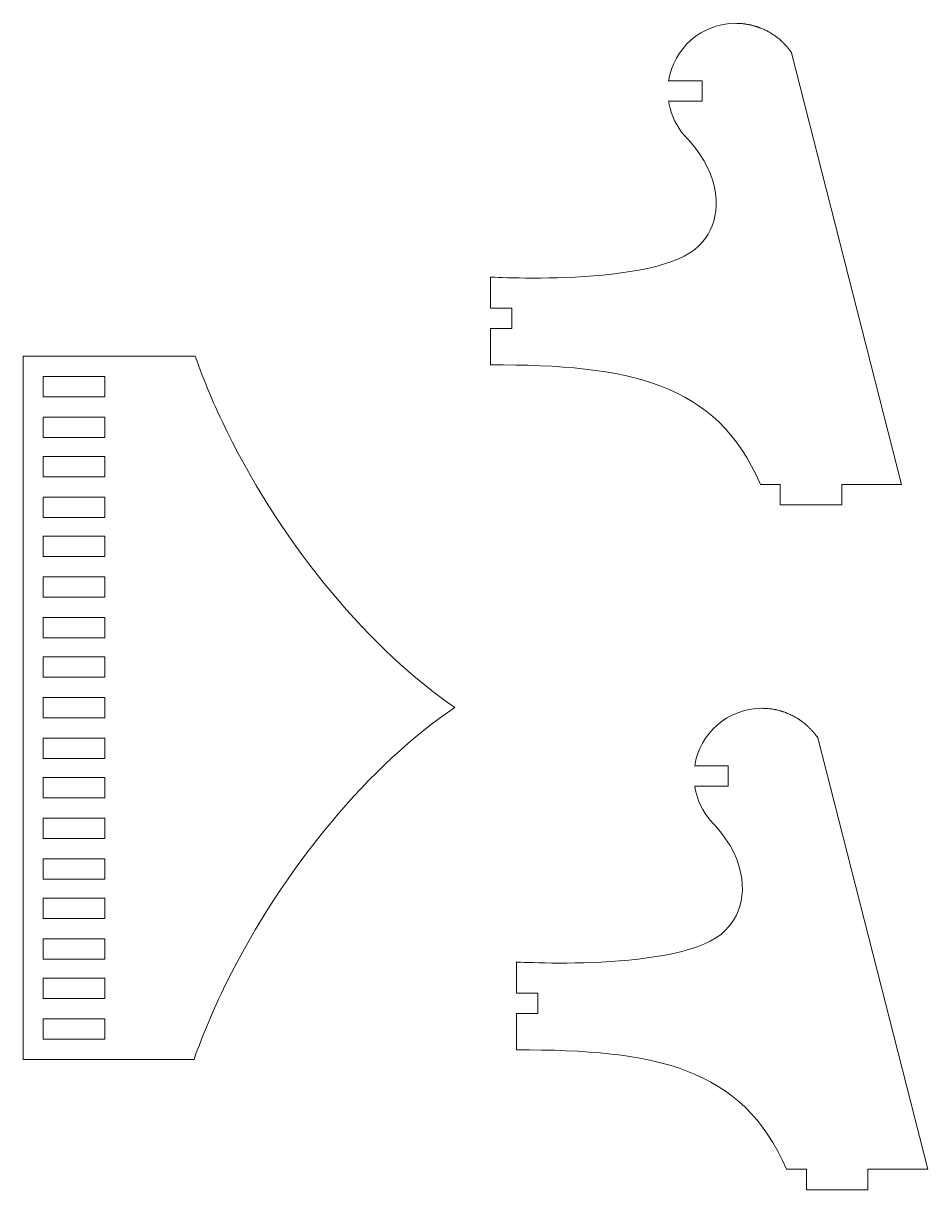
# Model space of a CAD drawing. Header units: centimetres. Extents: x -181 to 252, y -90 to 73.
# Drawn here: x 171.49 to 184.83, y -49.47 to -32.27 of the extents above; entities that cross this region are included whole.
import ezdxf

# ---------------------------------------------------------------- set-up
doc = ezdxf.new("R2010")
doc.units = ezdxf.units.CM
doc.header["$MEASUREMENT"] = 0
doc.layers.add('layer 1', color=7, linetype='Continuous')

msp = doc.modelspace()

# ---------------------------------------------------------------- linework, layer by layer
at = {"layer": 'layer 1', "color": 252, "lineweight": 9}
for points, knots in [([(183.56903, -39.06584), (183.56903, -39.06584), (183.56903, -39.36584), (183.56903, -39.36584), (183.56903, -39.36584), (183.56903, -39.36584), (182.65994, -39.36584), (182.65994, -39.36584), (182.65994, -39.36584), (182.65994, -39.36584), (182.65994, -39.06584), (182.65994, -39.06584), (182.65994, -39.06584), (182.65994, -39.06584), (182.36823, -39.06584), (182.36823, -39.06584), (182.36823, -39.06584), (181.71263, -37.55045), (180.43421, -37.30322), (178.38546, -37.30322), (178.38546, -37.30322), (178.38546, -37.30322), (178.38546, -36.76584), (178.38546, -36.76584), (178.38546, -36.76584), (178.38546, -36.76584), (178.70132, -36.76584), (178.70132, -36.76584), (178.70132, -36.76584), (178.70132, -36.76584), (178.70132, -36.46584), (178.70132, -36.46584), (178.70132, -36.46584), (178.70132, -36.46584), (178.38546, -36.46584), (178.38546, -36.46584), (178.38546, -36.46584), (178.38546, -36.46584), (178.38546, -36.00842), (178.38546, -36.00842), (178.38546, -36.00842), (178.38546, -36.00842), (181.03255, -36.16416), (181.51595, -35.48394), (181.51595, -35.48394), (181.5447, -35.45369), (181.57174, -35.41807), (181.59613, -35.37784), (181.59613, -35.37784), (181.77538, -35.08218), (181.81005, -34.53421), (181.30439, -33.98429), (181.30439, -33.98429), (181.30439, -33.98429), (181.29144, -33.9702), (181.29144, -33.9702), (181.29144, -33.9702), (181.16881, -33.84599), (181.07839, -33.6899), (181.03386, -33.51546), (181.03386, -33.51546), (181.03386, -33.51546), (181.03089, -33.50354), (181.03089, -33.50354), (181.03089, -33.50354), (181.03089, -33.50354), (181.02807, -33.49156), (181.02807, -33.49156), (181.02807, -33.49156), (181.02807, -33.49156), (181.02539, -33.47953), (181.02539, -33.47953), (181.02539, -33.47953), (181.02539, -33.47953), (181.02286, -33.46744), (181.02286, -33.46744), (181.02286, -33.46744), (181.02286, -33.46744), (181.02047, -33.4553), (181.02047, -33.4553), (181.02047, -33.4553), (181.02047, -33.4553), (181.01823, -33.44311), (181.01823, -33.44311), (181.01823, -33.44311), (181.01823, -33.44311), (181.01614, -33.43086), (181.01614, -33.43086), (181.01614, -33.43086), (181.01614, -33.43086), (181.0142, -33.41857), (181.0142, -33.41857), (181.0142, -33.41857), (181.0142, -33.41857), (181.01403, -33.4175), (181.01403, -33.4175), (181.01403, -33.4175), (181.01403, -33.4175), (181.50845, -33.4175), (181.50845, -33.4175), (181.50845, -33.4175), (181.50845, -33.4175), (181.50845, -33.1175), (181.50845, -33.1175), (181.50845, -33.1175), (181.50845, -33.1175), (181.01403, -33.1175), (181.01403, -33.1175), (181.01403, -33.1175), (181.08642, -32.63644), (181.50164, -32.2675), (182.00285, -32.2675), (182.00285, -32.2675), (182.00285, -32.2675), (182.01889, -32.26763), (182.01889, -32.26763), (182.01889, -32.26763), (182.01889, -32.26763), (182.03486, -32.268), (182.03486, -32.268), (182.03486, -32.268), (182.03486, -32.268), (182.03506, -32.26801), (182.03506, -32.26801), (182.03506, -32.26801), (182.03506, -32.26801), (182.05078, -32.26863), (182.05078, -32.26863), (182.05078, -32.26863), (182.05078, -32.26863), (182.05107, -32.26864), (182.05107, -32.26864), (182.05107, -32.26864), (182.05107, -32.26864), (182.06663, -32.2695), (182.06663, -32.2695), (182.06663, -32.2695), (182.06663, -32.2695), (182.06701, -32.26953), (182.06701, -32.26953), (182.06701, -32.26953), (182.06701, -32.26953), (182.08241, -32.27062), (182.08241, -32.27062), (182.08241, -32.27062), (182.08241, -32.27062), (182.08289, -32.27066), (182.08289, -32.27066), (182.08289, -32.27066), (182.08289, -32.27066), (182.08473, -32.27082), (182.08473, -32.27082), (182.08473, -32.27082), (182.08473, -32.27082), (182.09869, -32.27204), (182.09869, -32.27204), (182.09869, -32.27204), (182.09869, -32.27204), (182.11377, -32.27359), (182.11377, -32.27359), (182.11377, -32.27359), (182.11377, -32.27359), (182.11443, -32.27366), (182.11443, -32.27366), (182.11443, -32.27366), (182.11443, -32.27366), (182.12934, -32.27543), (182.12934, -32.27543), (182.12934, -32.27543), (182.12934, -32.27543), (182.13935, -32.27677), (182.13935, -32.27677), (182.13935, -32.27677), (182.13935, -32.27677), (182.14484, -32.27751), (182.14484, -32.27751), (182.14484, -32.27751), (182.14484, -32.27751), (182.14568, -32.27763), (182.14568, -32.27763), (182.14568, -32.27763), (182.14568, -32.27763), (182.16026, -32.27982), (182.16026, -32.27982), (182.16026, -32.27982), (182.16026, -32.27982), (182.16119, -32.27997), (182.16119, -32.27997), (182.16119, -32.27997), (182.16119, -32.27997), (182.17561, -32.28237), (182.17561, -32.28237), (182.17561, -32.28237), (182.17561, -32.28237), (182.17663, -32.28255), (182.17663, -32.28255), (182.17663, -32.28255), (182.17663, -32.28255), (182.19087, -32.28516), (182.19087, -32.28516), (182.19087, -32.28516), (182.19087, -32.28516), (182.19198, -32.28537), (182.19198, -32.28537), (182.19198, -32.28537), (182.19198, -32.28537), (182.19827, -32.28663), (182.19827, -32.28663), (182.19827, -32.28663), (182.19827, -32.28663), (182.20689, -32.28835), (182.20689, -32.28835), (182.20689, -32.28835), (182.20689, -32.28835), (182.2108, -32.28919), (182.2108, -32.28919), (182.2108, -32.28919), (182.2108, -32.28919), (182.22219, -32.29165), (182.22219, -32.29165), (182.22219, -32.29165), (182.22219, -32.29165), (182.22526, -32.29236), (182.22526, -32.29236), (182.22526, -32.29236), (182.22526, -32.29236), (182.23711, -32.29511), (182.23711, -32.29511), (182.23711, -32.29511), (182.23711, -32.29511), (182.24208, -32.29634), (182.24208, -32.29634), (182.24208, -32.29634), (182.24208, -32.29634), (182.25191, -32.29878), (182.25191, -32.29878), (182.25191, -32.29878), (182.25191, -32.29878), (182.25739, -32.30023), (182.25739, -32.30023), (182.25739, -32.30023), (182.25739, -32.30023), (182.26703, -32.30278), (182.26703, -32.30278), (182.26703, -32.30278), (182.26703, -32.30278), (182.27103, -32.30391), (182.27103, -32.30391), (182.27103, -32.30391), (182.27103, -32.30391), (182.28195, -32.307), (182.28195, -32.307), (182.28195, -32.307), (182.28195, -32.307), (182.28469, -32.30781), (182.28469, -32.30781), (182.28469, -32.30781), (182.28469, -32.30781), (182.29668, -32.31139), (182.29668, -32.31139), (182.29668, -32.31139), (182.29668, -32.31139), (182.30015, -32.31248), (182.30015, -32.31248), (182.30015, -32.31248), (182.30015, -32.31248), (182.31107, -32.31593), (182.31107, -32.31593), (182.31107, -32.31593), (182.31107, -32.31593), (182.31534, -32.31734), (182.31534, -32.31734), (182.31534, -32.31734), (182.31534, -32.31734), (182.32575, -32.32081), (182.32575, -32.32081), (182.32575, -32.32081), (182.32575, -32.32081), (182.32893, -32.32192), (182.32893, -32.32192), (182.32893, -32.32192), (182.32893, -32.32192), (182.34036, -32.32592), (182.34036, -32.32592), (182.34036, -32.32592), (182.34036, -32.32592), (182.34259, -32.32674), (182.34259, -32.32674), (182.34259, -32.32674), (182.34259, -32.32674), (182.35449, -32.33111), (182.35449, -32.33111), (182.35449, -32.33111), (182.35449, -32.33111), (182.3578, -32.33238), (182.3578, -32.33238), (182.3578, -32.33238), (182.3578, -32.33238), (182.36876, -32.3366), (182.36876, -32.3366), (182.36876, -32.3366), (182.36876, -32.3366), (182.37152, -32.3377), (182.37152, -32.3377), (182.37152, -32.3377), (182.37152, -32.3377), (182.38312, -32.34238), (182.38312, -32.34238), (182.38312, -32.34238), (182.38312, -32.34238), (182.38486, -32.34311), (182.38486, -32.34311), (182.38486, -32.34311), (182.38486, -32.34311), (182.39673, -32.34811), (182.39673, -32.34811), (182.39673, -32.34811), (182.39673, -32.34811), (182.39993, -32.3495), (182.39993, -32.3495), (182.39993, -32.3495), (182.39993, -32.3495), (182.41111, -32.35441), (182.41111, -32.35441), (182.41111, -32.35441), (182.41111, -32.35441), (182.41221, -32.35491), (182.41221, -32.35491), (182.41221, -32.35491), (182.41221, -32.35491), (182.42468, -32.3606), (182.42468, -32.3606), (182.42468, -32.3606), (182.42468, -32.3606), (182.4269, -32.36166), (182.4269, -32.36166), (182.4269, -32.36166), (182.4269, -32.36166), (182.43845, -32.36715), (182.43845, -32.36715), (182.43845, -32.36715), (182.43845, -32.36715), (182.4402, -32.36801), (182.4402, -32.36801), (182.4402, -32.36801), (182.4402, -32.36801), (182.45194, -32.37382), (182.45194, -32.37382), (182.45194, -32.37382), (182.45194, -32.37382), (182.45454, -32.37515), (182.45454, -32.37515), (182.45454, -32.37515), (182.45454, -32.37515), (182.46493, -32.38049), (182.46493, -32.38049), (182.46493, -32.38049), (182.46493, -32.38049), (182.4695, -32.38291), (182.4695, -32.38291), (182.4695, -32.38291), (182.4695, -32.38291), (182.4782, -32.38755), (182.4782, -32.38755), (182.4782, -32.38755), (182.4782, -32.38755), (182.48277, -32.39005), (182.48277, -32.39005), (182.48277, -32.39005), (182.48277, -32.39005), (182.4915, -32.39488), (182.4915, -32.39488), (182.4915, -32.39488), (182.4915, -32.39488), (182.49542, -32.3971), (182.49542, -32.3971), (182.49542, -32.3971), (182.49542, -32.3971), (182.50477, -32.40245), (182.50477, -32.40245), (182.50477, -32.40245), (182.50477, -32.40245), (182.50787, -32.40428), (182.50787, -32.40428), (182.50787, -32.40428), (182.50787, -32.40428), (182.51776, -32.41014), (182.51776, -32.41014), (182.51776, -32.41014), (182.51776, -32.41014), (182.52068, -32.41192), (182.52068, -32.41192), (182.52068, -32.41192), (182.52068, -32.41192), (182.53076, -32.41811), (182.53076, -32.41811), (182.53076, -32.41811), (182.53076, -32.41811), (182.53308, -32.41956), (182.53308, -32.41956), (182.53308, -32.41956), (182.53308, -32.41956), (182.54308, -32.4259), (182.54308, -32.4259), (182.54308, -32.4259), (182.54308, -32.4259), (182.54691, -32.4284), (182.54691, -32.4284), (182.54691, -32.4284), (182.54691, -32.4284), (182.55573, -32.43418), (182.55573, -32.43418), (182.55573, -32.43418), (182.55573, -32.43418), (182.55954, -32.43674), (182.55954, -32.43674), (182.55954, -32.43674), (182.55954, -32.43674), (182.56785, -32.44237), (182.56785, -32.44237), (182.56785, -32.44237), (182.56785, -32.44237), (182.57237, -32.4455), (182.57237, -32.4455), (182.57237, -32.4455), (182.57237, -32.4455), (182.58042, -32.45113), (182.58042, -32.45113), (182.58042, -32.45113), (182.58042, -32.45113), (182.58347, -32.45332), (182.58347, -32.45332), (182.58347, -32.45332), (182.58347, -32.45332), (182.59332, -32.46043), (182.59332, -32.46043), (182.59332, -32.46043), (182.59332, -32.46043), (182.594, -32.46094), (182.594, -32.46094), (182.594, -32.46094), (182.594, -32.46094), (182.60497, -32.4691), (182.60497, -32.4691), (182.60497, -32.4691), (182.60497, -32.4691), (182.60733, -32.4709), (182.60733, -32.4709), (182.60733, -32.4709), (182.60733, -32.4709), (182.61661, -32.47803), (182.61661, -32.47803), (182.61661, -32.47803), (182.61661, -32.47803), (182.61962, -32.4804), (182.61962, -32.4804), (182.61962, -32.4804), (182.61962, -32.4804), (182.62844, -32.48739), (182.62844, -32.48739), (182.62844, -32.48739), (182.62844, -32.48739), (182.6313, -32.4897), (182.6313, -32.4897), (182.6313, -32.4897), (182.6313, -32.4897), (182.64016, -32.49695), (182.64016, -32.49695), (182.64016, -32.49695), (182.64016, -32.49695), (182.6421, -32.49857), (182.6421, -32.49857), (182.6421, -32.49857), (182.6421, -32.49857), (182.65217, -32.50704), (182.65217, -32.50704), (182.65217, -32.50704), (182.65217, -32.50704), (182.65257, -32.50739), (182.65257, -32.50739), (182.65257, -32.50739), (182.65257, -32.50739), (182.66304, -32.51648), (182.66304, -32.51648), (182.66304, -32.51648), (182.66304, -32.51648), (182.66504, -32.51824), (182.66504, -32.51824), (182.66504, -32.51824), (182.66504, -32.51824), (182.67405, -32.52631), (182.67405, -32.52631), (182.67405, -32.52631), (182.67405, -32.52631), (182.67658, -32.52862), (182.67658, -32.52862), (182.67658, -32.52862), (182.67658, -32.52862), (182.68472, -32.53611), (182.68472, -32.53611), (182.68472, -32.53611), (182.68472, -32.53611), (182.68844, -32.53962), (182.68844, -32.53962), (182.68844, -32.53962), (182.68844, -32.53962), (182.69572, -32.54653), (182.69572, -32.54653), (182.69572, -32.54653), (182.69572, -32.54653), (182.69827, -32.54901), (182.69827, -32.54901), (182.69827, -32.54901), (182.69827, -32.54901), (182.70702, -32.55757), (182.70702, -32.55757), (182.70702, -32.55757), (182.70702, -32.55757), (182.70817, -32.55872), (182.70817, -32.55872), (182.70817, -32.55872), (182.70817, -32.55872), (182.71723, -32.56784), (182.71723, -32.56784), (182.71723, -32.56784), (182.71723, -32.56784), (182.71946, -32.57014), (182.71946, -32.57014), (182.71946, -32.57014), (182.71946, -32.57014), (182.72767, -32.57866), (182.72767, -32.57866), (182.72767, -32.57866), (182.72767, -32.57866), (182.72952, -32.58063), (182.72952, -32.58063), (182.72952, -32.58063), (182.72952, -32.58063), (182.73802, -32.58971), (182.73802, -32.58971), (182.73802, -32.58971), (182.73802, -32.58971), (182.73964, -32.59148), (182.73964, -32.59148), (182.73964, -32.59148), (182.73964, -32.59148), (182.74798, -32.60068), (182.74798, -32.60068), (182.74798, -32.60068), (182.74798, -32.60068), (182.75008, -32.60304), (182.75008, -32.60304), (182.75008, -32.60304), (182.75008, -32.60304), (182.75744, -32.61139), (182.75744, -32.61139), (182.75744, -32.61139), (182.75744, -32.61139), (182.76055, -32.615), (182.76055, -32.615), (182.76055, -32.615), (182.76055, -32.615), (182.76732, -32.62292), (182.76732, -32.62292), (182.76732, -32.62292), (182.76732, -32.62292), (182.77001, -32.62613), (182.77001, -32.62613), (182.77001, -32.62613), (182.77001, -32.62613), (182.77691, -32.63445), (182.77691, -32.63445), (182.77691, -32.63445), (182.77691, -32.63445), (182.77941, -32.63752), (182.77941, -32.63752), (182.77941, -32.63752), (182.77941, -32.63752), (182.78647, -32.6463), (182.78647, -32.6463), (182.78647, -32.6463), (182.78647, -32.6463), (182.78849, -32.64887), (182.78849, -32.64887), (182.78849, -32.64887), (182.78849, -32.64887), (182.7962, -32.65876), (182.7962, -32.65876), (182.7962, -32.65876), (182.7962, -32.65876), (182.79693, -32.65972), (182.79693, -32.65972), (182.79693, -32.65972), (182.79693, -32.65972), (182.80477, -32.67007), (182.80477, -32.67007), (182.80477, -32.67007), (182.80477, -32.67007), (182.80677, -32.67278), (182.80677, -32.67278), (182.80677, -32.67278), (182.80677, -32.67278), (182.81374, -32.68229), (182.81374, -32.68229), (182.81374, -32.68229), (182.81374, -32.68229), (182.81555, -32.68482), (182.81555, -32.68482), (182.81555, -32.68482), (182.81555, -32.68482), (182.8222, -32.69418), (182.8222, -32.69418), (182.8222, -32.69418), (182.8222, -32.69418), (182.8244, -32.69734), (182.8244, -32.69734), (182.8244, -32.69734), (182.8244, -32.69734), (182.82836, -32.70302), (182.82836, -32.70302), (182.82836, -32.70302), (182.82836, -32.70302), (184.44976, -39.06584), (184.44976, -39.06584), (184.44976, -39.06584), (184.44976, -39.06584), (183.56903, -39.06584), (183.56903, -39.06584)], [0, 0, 0, 0, 0.00632911, 0.00632911, 0.00632911, 0.00632911, 0.01265823, 0.01265823, 0.01265823, 0.01265823, 0.01898734, 0.01898734, 0.01898734, 0.01898734, 0.02531646, 0.02531646, 0.02531646, 0.02531646, 0.03164557, 0.03164557, 0.03164557, 0.03164557, 0.03797468, 0.03797468, 0.03797468, 0.03797468, 0.0443038, 0.0443038, 0.0443038, 0.0443038, 0.05063291, 0.05063291, 0.05063291, 0.05063291, 0.05696203, 0.05696203, 0.05696203, 0.05696203, 0.06329114, 0.06329114, 0.06329114, 0.06329114, 0.06962025, 0.06962025, 0.06962025, 0.06962025, 0.07594937, 0.07594937, 0.07594937, 0.07594937, 0.08227848, 0.08227848, 0.08227848, 0.08227848, 0.08860759, 0.08860759, 0.08860759, 0.08860759, 0.09493671, 0.09493671, 0.09493671, 0.09493671, 0.10126582, 0.10126582, 0.10126582, 0.10126582, 0.10759494, 0.10759494, 0.10759494, 0.10759494, 0.11392405, 0.11392405, 0.11392405, 0.11392405, 0.12025316, 0.12025316, 0.12025316, 0.12025316, 0.12658228, 0.12658228, 0.12658228, 0.12658228, 0.13291139, 0.13291139, 0.13291139, 0.13291139, 0.13924051, 0.13924051, 0.13924051, 0.13924051, 0.14556962, 0.14556962, 0.14556962, 0.14556962, 0.15189873, 0.15189873, 0.15189873, 0.15189873, 0.15822785, 0.15822785, 0.15822785, 0.15822785, 0.16455696, 0.16455696, 0.16455696, 0.16455696, 0.17088608, 0.17088608, 0.17088608, 0.17088608, 0.17721519, 0.17721519, 0.17721519, 0.17721519, 0.1835443, 0.1835443, 0.1835443, 0.1835443, 0.18987342, 0.18987342, 0.18987342, 0.18987342, 0.19620253, 0.19620253, 0.19620253, 0.19620253, 0.20253165, 0.20253165, 0.20253165, 0.20253165, 0.20886076, 0.20886076, 0.20886076, 0.20886076, 0.21518987, 0.21518987, 0.21518987, 0.21518987, 0.22151899, 0.22151899, 0.22151899, 0.22151899, 0.2278481, 0.2278481, 0.2278481, 0.2278481, 0.23417722, 0.23417722, 0.23417722, 0.23417722, 0.24050633, 0.24050633, 0.24050633, 0.24050633, 0.24683544, 0.24683544, 0.24683544, 0.24683544, 0.25316456, 0.25316456, 0.25316456, 0.25316456, 0.25949367, 0.25949367, 0.25949367, 0.25949367, 0.26582278, 0.26582278, 0.26582278, 0.26582278, 0.2721519, 0.2721519, 0.2721519, 0.2721519, 0.27848101, 0.27848101, 0.27848101, 0.27848101, 0.28481013, 0.28481013, 0.28481013, 0.28481013, 0.29113924, 0.29113924, 0.29113924, 0.29113924, 0.29746835, 0.29746835, 0.29746835, 0.29746835, 0.30379747, 0.30379747, 0.30379747, 0.30379747, 0.31012658, 0.31012658, 0.31012658, 0.31012658, 0.3164557, 0.3164557, 0.3164557, 0.3164557, 0.32278481, 0.32278481, 0.32278481, 0.32278481, 0.32911392, 0.32911392, 0.32911392, 0.32911392, 0.33544304, 0.33544304, 0.33544304, 0.33544304, 0.34177215, 0.34177215, 0.34177215, 0.34177215, 0.34810127, 0.34810127, 0.34810127, 0.34810127, 0.35443038, 0.35443038, 0.35443038, 0.35443038, 0.36075949, 0.36075949, 0.36075949, 0.36075949, 0.36708861, 0.36708861, 0.36708861, 0.36708861, 0.37341772, 0.37341772, 0.37341772, 0.37341772, 0.37974684, 0.37974684, 0.37974684, 0.37974684, 0.38607595, 0.38607595, 0.38607595, 0.38607595, 0.39240506, 0.39240506, 0.39240506, 0.39240506, 0.39873418, 0.39873418, 0.39873418, 0.39873418, 0.40506329, 0.40506329, 0.40506329, 0.40506329, 0.41139241, 0.41139241, 0.41139241, 0.41139241, 0.41772152, 0.41772152, 0.41772152, 0.41772152, 0.42405063, 0.42405063, 0.42405063, 0.42405063, 0.43037975, 0.43037975, 0.43037975, 0.43037975, 0.43670886, 0.43670886, 0.43670886, 0.43670886, 0.44303797, 0.44303797, 0.44303797, 0.44303797, 0.44936709, 0.44936709, 0.44936709, 0.44936709, 0.4556962, 0.4556962, 0.4556962, 0.4556962, 0.46202532, 0.46202532, 0.46202532, 0.46202532, 0.46835443, 0.46835443, 0.46835443, 0.46835443, 0.47468354, 0.47468354, 0.47468354, 0.47468354, 0.48101266, 0.48101266, 0.48101266, 0.48101266, 0.48734177, 0.48734177, 0.48734177, 0.48734177, 0.49367089, 0.49367089, 0.49367089, 0.49367089, 0.5, 0.5, 0.5, 0.5, 0.50632911, 0.50632911, 0.50632911, 0.50632911, 0.51265823, 0.51265823, 0.51265823, 0.51265823, 0.51898734, 0.51898734, 0.51898734, 0.51898734, 0.52531646, 0.52531646, 0.52531646, 0.52531646, 0.53164557, 0.53164557, 0.53164557, 0.53164557, 0.53797468, 0.53797468, 0.53797468, 0.53797468, 0.5443038, 0.5443038, 0.5443038, 0.5443038, 0.55063291, 0.55063291, 0.55063291, 0.55063291, 0.55696203, 0.55696203, 0.55696203, 0.55696203, 0.56329114, 0.56329114, 0.56329114, 0.56329114, 0.56962025, 0.56962025, 0.56962025, 0.56962025, 0.57594937, 0.57594937, 0.57594937, 0.57594937, 0.58227848, 0.58227848, 0.58227848, 0.58227848, 0.58860759, 0.58860759, 0.58860759, 0.58860759, 0.59493671, 0.59493671, 0.59493671, 0.59493671, 0.60126582, 0.60126582, 0.60126582, 0.60126582, 0.60759494, 0.60759494, 0.60759494, 0.60759494, 0.61392405, 0.61392405, 0.61392405, 0.61392405, 0.62025316, 0.62025316, 0.62025316, 0.62025316, 0.62658228, 0.62658228, 0.62658228, 0.62658228, 0.63291139, 0.63291139, 0.63291139, 0.63291139, 0.63924051, 0.63924051, 0.63924051, 0.63924051, 0.64556962, 0.64556962, 0.64556962, 0.64556962, 0.65189873, 0.65189873, 0.65189873, 0.65189873, 0.65822785, 0.65822785, 0.65822785, 0.65822785, 0.66455696, 0.66455696, 0.66455696, 0.66455696, 0.67088608, 0.67088608, 0.67088608, 0.67088608, 0.67721519, 0.67721519, 0.67721519, 0.67721519, 0.6835443, 0.6835443, 0.6835443, 0.6835443, 0.68987342, 0.68987342, 0.68987342, 0.68987342, 0.69620253, 0.69620253, 0.69620253, 0.69620253, 0.70253165, 0.70253165, 0.70253165, 0.70253165, 0.70886076, 0.70886076, 0.70886076, 0.70886076, 0.71518987, 0.71518987, 0.71518987, 0.71518987, 0.72151899, 0.72151899, 0.72151899, 0.72151899, 0.7278481, 0.7278481, 0.7278481, 0.7278481, 0.73417722, 0.73417722, 0.73417722, 0.73417722, 0.74050633, 0.74050633, 0.74050633, 0.74050633, 0.74683544, 0.74683544, 0.74683544, 0.74683544, 0.75316456, 0.75316456, 0.75316456, 0.75316456, 0.75949367, 0.75949367, 0.75949367, 0.75949367, 0.76582278, 0.76582278, 0.76582278, 0.76582278, 0.7721519, 0.7721519, 0.7721519, 0.7721519, 0.77848101, 0.77848101, 0.77848101, 0.77848101, 0.78481013, 0.78481013, 0.78481013, 0.78481013, 0.79113924, 0.79113924, 0.79113924, 0.79113924, 0.79746835, 0.79746835, 0.79746835, 0.79746835, 0.80379747, 0.80379747, 0.80379747, 0.80379747, 0.81012658, 0.81012658, 0.81012658, 0.81012658, 0.8164557, 0.8164557, 0.8164557, 0.8164557, 0.82278481, 0.82278481, 0.82278481, 0.82278481, 0.82911392, 0.82911392, 0.82911392, 0.82911392, 0.83544304, 0.83544304, 0.83544304, 0.83544304, 0.84177215, 0.84177215, 0.84177215, 0.84177215, 0.84810127, 0.84810127, 0.84810127, 0.84810127, 0.85443038, 0.85443038, 0.85443038, 0.85443038, 0.86075949, 0.86075949, 0.86075949, 0.86075949, 0.86708861, 0.86708861, 0.86708861, 0.86708861, 0.87341772, 0.87341772, 0.87341772, 0.87341772, 0.87974684, 0.87974684, 0.87974684, 0.87974684, 0.88607595, 0.88607595, 0.88607595, 0.88607595, 0.89240506, 0.89240506, 0.89240506, 0.89240506, 0.89873418, 0.89873418, 0.89873418, 0.89873418, 0.90506329, 0.90506329, 0.90506329, 0.90506329, 0.91139241, 0.91139241, 0.91139241, 0.91139241, 0.91772152, 0.91772152, 0.91772152, 0.91772152, 0.92405063, 0.92405063, 0.92405063, 0.92405063, 0.93037975, 0.93037975, 0.93037975, 0.93037975, 0.93670886, 0.93670886, 0.93670886, 0.93670886, 0.94303797, 0.94303797, 0.94303797, 0.94303797, 0.94936709, 0.94936709, 0.94936709, 0.94936709, 0.9556962, 0.9556962, 0.9556962, 0.9556962, 0.96202532, 0.96202532, 0.96202532, 0.96202532, 0.96835443, 0.96835443, 0.96835443, 0.96835443, 0.97468354, 0.97468354, 0.97468354, 0.97468354, 0.98101266, 0.98101266, 0.98101266, 0.98101266, 0.98734177, 0.98734177, 0.98734177, 0.98734177, 1, 1, 1, 1]), ([(174.5015, -38.28915), (174.31247, -37.90511), (174.1556, -37.53175), (174.03039, -37.17423), (174.03039, -37.17423), (174.03039, -37.17423), (172.69568, -37.17423), (172.69568, -37.17423), (172.69568, -37.17423), (172.69568, -37.17423), (171.78659, -37.17423), (171.78659, -37.17423), (171.78659, -37.17423), (171.78659, -37.17423), (171.49488, -37.17423), (171.49488, -37.17423), (171.49488, -37.17423), (171.49488, -37.17423), (171.49488, -47.54631), (171.49488, -47.54631), (171.49488, -47.54631), (171.49488, -47.54631), (171.78659, -47.54631), (171.78659, -47.54631), (171.78659, -47.54631), (171.78659, -47.54631), (172.69568, -47.54631), (172.69568, -47.54631), (172.69568, -47.54631), (172.69568, -47.54631), (174.01317, -47.54631), (174.01317, -47.54631), (174.01317, -47.54631), (174.13827, -47.18936), (174.29493, -46.81664), (174.48362, -46.43327), (174.48362, -46.43327), (175.3387, -44.696), (176.63666, -43.17722), (177.86126, -42.35519), (177.86126, -42.35519), (176.64193, -41.53042), (175.35243, -40.01797), (174.5015, -38.28915)], [0, 0, 0, 0, 0.08333333, 0.08333333, 0.08333333, 0.08333333, 0.16666667, 0.16666667, 0.16666667, 0.16666667, 0.25, 0.25, 0.25, 0.25, 0.33333333, 0.33333333, 0.33333333, 0.33333333, 0.41666667, 0.41666667, 0.41666667, 0.41666667, 0.5, 0.5, 0.5, 0.5, 0.58333333, 0.58333333, 0.58333333, 0.58333333, 0.66666667, 0.66666667, 0.66666667, 0.66666667, 0.75, 0.75, 0.75, 0.75, 0.83333333, 0.83333333, 0.83333333, 0.83333333, 1, 1, 1, 1]), ([(172.69568, -37.77423), (172.69568, -37.77423), (171.78659, -37.77423), (171.78659, -37.77423), (171.78659, -37.77423), (171.78659, -37.77423), (171.78659, -37.47423), (171.78659, -37.47423), (171.78659, -37.47423), (171.78659, -37.47423), (172.69568, -37.47423), (172.69568, -37.47423), (172.69568, -37.47423), (172.69568, -37.47423), (172.69568, -37.77423), (172.69568, -37.77423)], [0, 0, 0, 0, 0.2, 0.2, 0.2, 0.2, 0.4, 0.4, 0.4, 0.4, 0.6, 0.6, 0.6, 0.6, 1, 1, 1, 1]), ([(172.69568, -38.37423), (172.69568, -38.37423), (171.78659, -38.37423), (171.78659, -38.37423), (171.78659, -38.37423), (171.78659, -38.37423), (171.78659, -38.07423), (171.78659, -38.07423), (171.78659, -38.07423), (171.78659, -38.07423), (172.69568, -38.07423), (172.69568, -38.07423), (172.69568, -38.07423), (172.69568, -38.07423), (172.69568, -38.37423), (172.69568, -38.37423)], [0, 0, 0, 0, 0.2, 0.2, 0.2, 0.2, 0.4, 0.4, 0.4, 0.4, 0.6, 0.6, 0.6, 0.6, 1, 1, 1, 1]), ([(172.69568, -38.95291), (172.69568, -38.95291), (171.78659, -38.95291), (171.78659, -38.95291), (171.78659, -38.95291), (171.78659, -38.95291), (171.78659, -38.65291), (171.78659, -38.65291), (171.78659, -38.65291), (171.78659, -38.65291), (172.69568, -38.65291), (172.69568, -38.65291), (172.69568, -38.65291), (172.69568, -38.65291), (172.69568, -38.95291), (172.69568, -38.95291)], [0, 0, 0, 0, 0.2, 0.2, 0.2, 0.2, 0.4, 0.4, 0.4, 0.4, 0.6, 0.6, 0.6, 0.6, 1, 1, 1, 1]), ([(172.69568, -39.55291), (172.69568, -39.55291), (171.78659, -39.55291), (171.78659, -39.55291), (171.78659, -39.55291), (171.78659, -39.55291), (171.78659, -39.25291), (171.78659, -39.25291), (171.78659, -39.25291), (171.78659, -39.25291), (172.69568, -39.25291), (172.69568, -39.25291), (172.69568, -39.25291), (172.69568, -39.25291), (172.69568, -39.55291), (172.69568, -39.55291)], [0, 0, 0, 0, 0.2, 0.2, 0.2, 0.2, 0.4, 0.4, 0.4, 0.4, 0.6, 0.6, 0.6, 0.6, 1, 1, 1, 1]), ([(172.69568, -40.13159), (172.69568, -40.13159), (171.78659, -40.13159), (171.78659, -40.13159), (171.78659, -40.13159), (171.78659, -40.13159), (171.78659, -39.83159), (171.78659, -39.83159), (171.78659, -39.83159), (171.78659, -39.83159), (172.69568, -39.83159), (172.69568, -39.83159), (172.69568, -39.83159), (172.69568, -39.83159), (172.69568, -40.13159), (172.69568, -40.13159)], [0, 0, 0, 0, 0.2, 0.2, 0.2, 0.2, 0.4, 0.4, 0.4, 0.4, 0.6, 0.6, 0.6, 0.6, 1, 1, 1, 1]), ([(172.69568, -40.43159), (172.69568, -40.43159), (172.69568, -40.73159), (172.69568, -40.73159), (172.69568, -40.73159), (172.69568, -40.73159), (171.78659, -40.73159), (171.78659, -40.73159), (171.78659, -40.73159), (171.78659, -40.73159), (171.78659, -40.43159), (171.78659, -40.43159), (171.78659, -40.43159), (171.78659, -40.43159), (172.69568, -40.43159), (172.69568, -40.43159)], [0, 0, 0, 0, 0.2, 0.2, 0.2, 0.2, 0.4, 0.4, 0.4, 0.4, 0.6, 0.6, 0.6, 0.6, 1, 1, 1, 1]), ([(172.69568, -41.03159), (172.69568, -41.03159), (172.69568, -41.33159), (172.69568, -41.33159), (172.69568, -41.33159), (172.69568, -41.33159), (171.78659, -41.33159), (171.78659, -41.33159), (171.78659, -41.33159), (171.78659, -41.33159), (171.78659, -41.03159), (171.78659, -41.03159), (171.78659, -41.03159), (171.78659, -41.03159), (172.69568, -41.03159), (172.69568, -41.03159)], [0, 0, 0, 0, 0.2, 0.2, 0.2, 0.2, 0.4, 0.4, 0.4, 0.4, 0.6, 0.6, 0.6, 0.6, 1, 1, 1, 1]), ([(172.69568, -41.61027), (172.69568, -41.61027), (172.69568, -41.91027), (172.69568, -41.91027), (172.69568, -41.91027), (172.69568, -41.91027), (171.78659, -41.91027), (171.78659, -41.91027), (171.78659, -41.91027), (171.78659, -41.91027), (171.78659, -41.61027), (171.78659, -41.61027), (171.78659, -41.61027), (171.78659, -41.61027), (172.69568, -41.61027), (172.69568, -41.61027)], [0, 0, 0, 0, 0.2, 0.2, 0.2, 0.2, 0.4, 0.4, 0.4, 0.4, 0.6, 0.6, 0.6, 0.6, 1, 1, 1, 1]), ([(172.69568, -42.21027), (172.69568, -42.21027), (172.69568, -42.51027), (172.69568, -42.51027), (172.69568, -42.51027), (172.69568, -42.51027), (171.78659, -42.51027), (171.78659, -42.51027), (171.78659, -42.51027), (171.78659, -42.51027), (171.78659, -42.21027), (171.78659, -42.21027), (171.78659, -42.21027), (171.78659, -42.21027), (172.69568, -42.21027), (172.69568, -42.21027)], [0, 0, 0, 0, 0.2, 0.2, 0.2, 0.2, 0.4, 0.4, 0.4, 0.4, 0.6, 0.6, 0.6, 0.6, 1, 1, 1, 1]), ([(183.95396, -49.1667), (183.95396, -49.1667), (183.95396, -49.4667), (183.95396, -49.4667), (183.95396, -49.4667), (183.95396, -49.4667), (183.04487, -49.4667), (183.04487, -49.4667), (183.04487, -49.4667), (183.04487, -49.4667), (183.04487, -49.1667), (183.04487, -49.1667), (183.04487, -49.1667), (183.04487, -49.1667), (182.75316, -49.1667), (182.75316, -49.1667), (182.75316, -49.1667), (182.09756, -47.65131), (180.81914, -47.40408), (178.77039, -47.40408), (178.77039, -47.40408), (178.77039, -47.40408), (178.77039, -46.8667), (178.77039, -46.8667), (178.77039, -46.8667), (178.77039, -46.8667), (179.08625, -46.8667), (179.08625, -46.8667), (179.08625, -46.8667), (179.08625, -46.8667), (179.08625, -46.5667), (179.08625, -46.5667), (179.08625, -46.5667), (179.08625, -46.5667), (178.77039, -46.5667), (178.77039, -46.5667), (178.77039, -46.5667), (178.77039, -46.5667), (178.77039, -46.10928), (178.77039, -46.10928), (178.77039, -46.10928), (178.77039, -46.10928), (181.41748, -46.26502), (181.90088, -45.5848), (181.90088, -45.5848), (181.92963, -45.55455), (181.95667, -45.51893), (181.98106, -45.4787), (181.98106, -45.4787), (182.16031, -45.18304), (182.19498, -44.63507), (181.68932, -44.08515), (181.68932, -44.08515), (181.68932, -44.08515), (181.67637, -44.07106), (181.67637, -44.07106), (181.67637, -44.07106), (181.55374, -43.94685), (181.46332, -43.79076), (181.41879, -43.61632), (181.41879, -43.61632), (181.41879, -43.61632), (181.41582, -43.6044), (181.41582, -43.6044), (181.41582, -43.6044), (181.41582, -43.6044), (181.413, -43.59242), (181.413, -43.59242), (181.413, -43.59242), (181.413, -43.59242), (181.41032, -43.58039), (181.41032, -43.58039), (181.41032, -43.58039), (181.41032, -43.58039), (181.40779, -43.5683), (181.40779, -43.5683), (181.40779, -43.5683), (181.40779, -43.5683), (181.4054, -43.55616), (181.4054, -43.55616), (181.4054, -43.55616), (181.4054, -43.55616), (181.40316, -43.54397), (181.40316, -43.54397), (181.40316, -43.54397), (181.40316, -43.54397), (181.40107, -43.53172), (181.40107, -43.53172), (181.40107, -43.53172), (181.40107, -43.53172), (181.39913, -43.51943), (181.39913, -43.51943), (181.39913, -43.51943), (181.39913, -43.51943), (181.39896, -43.51836), (181.39896, -43.51836), (181.39896, -43.51836), (181.39896, -43.51836), (181.89338, -43.51836), (181.89338, -43.51836), (181.89338, -43.51836), (181.89338, -43.51836), (181.89338, -43.21836), (181.89338, -43.21836), (181.89338, -43.21836), (181.89338, -43.21836), (181.39896, -43.21836), (181.39896, -43.21836), (181.39896, -43.21836), (181.47135, -42.7373), (181.88657, -42.36836), (182.38778, -42.36836), (182.38778, -42.36836), (182.38778, -42.36836), (182.40382, -42.36849), (182.40382, -42.36849), (182.40382, -42.36849), (182.40382, -42.36849), (182.41979, -42.36886), (182.41979, -42.36886), (182.41979, -42.36886), (182.41979, -42.36886), (182.41999, -42.36887), (182.41999, -42.36887), (182.41999, -42.36887), (182.41999, -42.36887), (182.43571, -42.36949), (182.43571, -42.36949), (182.43571, -42.36949), (182.43571, -42.36949), (182.436, -42.3695), (182.436, -42.3695), (182.436, -42.3695), (182.436, -42.3695), (182.45156, -42.37036), (182.45156, -42.37036), (182.45156, -42.37036), (182.45156, -42.37036), (182.45194, -42.37039), (182.45194, -42.37039), (182.45194, -42.37039), (182.45194, -42.37039), (182.46734, -42.37148), (182.46734, -42.37148), (182.46734, -42.37148), (182.46734, -42.37148), (182.46782, -42.37152), (182.46782, -42.37152), (182.46782, -42.37152), (182.46782, -42.37152), (182.46966, -42.37168), (182.46966, -42.37168), (182.46966, -42.37168), (182.46966, -42.37168), (182.48362, -42.3729), (182.48362, -42.3729), (182.48362, -42.3729), (182.48362, -42.3729), (182.4987, -42.37445), (182.4987, -42.37445), (182.4987, -42.37445), (182.4987, -42.37445), (182.49936, -42.37452), (182.49936, -42.37452), (182.49936, -42.37452), (182.49936, -42.37452), (182.51427, -42.37629), (182.51427, -42.37629), (182.51427, -42.37629), (182.51427, -42.37629), (182.52428, -42.37763), (182.52428, -42.37763), (182.52428, -42.37763), (182.52428, -42.37763), (182.52977, -42.37837), (182.52977, -42.37837), (182.52977, -42.37837), (182.52977, -42.37837), (182.53061, -42.37849), (182.53061, -42.37849), (182.53061, -42.37849), (182.53061, -42.37849), (182.54519, -42.38068), (182.54519, -42.38068), (182.54519, -42.38068), (182.54519, -42.38068), (182.54612, -42.38083), (182.54612, -42.38083), (182.54612, -42.38083), (182.54612, -42.38083), (182.56054, -42.38323), (182.56054, -42.38323), (182.56054, -42.38323), (182.56054, -42.38323), (182.56156, -42.38341), (182.56156, -42.38341), (182.56156, -42.38341), (182.56156, -42.38341), (182.5758, -42.38602), (182.5758, -42.38602), (182.5758, -42.38602), (182.5758, -42.38602), (182.57691, -42.38623), (182.57691, -42.38623), (182.57691, -42.38623), (182.57691, -42.38623), (182.5832, -42.38749), (182.5832, -42.38749), (182.5832, -42.38749), (182.5832, -42.38749), (182.59182, -42.38921), (182.59182, -42.38921), (182.59182, -42.38921), (182.59182, -42.38921), (182.59573, -42.39005), (182.59573, -42.39005), (182.59573, -42.39005), (182.59573, -42.39005), (182.60712, -42.39251), (182.60712, -42.39251), (182.60712, -42.39251), (182.60712, -42.39251), (182.61019, -42.39322), (182.61019, -42.39322), (182.61019, -42.39322), (182.61019, -42.39322), (182.62204, -42.39597), (182.62204, -42.39597), (182.62204, -42.39597), (182.62204, -42.39597), (182.62701, -42.3972), (182.62701, -42.3972), (182.62701, -42.3972), (182.62701, -42.3972), (182.63684, -42.39964), (182.63684, -42.39964), (182.63684, -42.39964), (182.63684, -42.39964), (182.64232, -42.40109), (182.64232, -42.40109), (182.64232, -42.40109), (182.64232, -42.40109), (182.65196, -42.40364), (182.65196, -42.40364), (182.65196, -42.40364), (182.65196, -42.40364), (182.65596, -42.40477), (182.65596, -42.40477), (182.65596, -42.40477), (182.65596, -42.40477), (182.66688, -42.40786), (182.66688, -42.40786), (182.66688, -42.40786), (182.66688, -42.40786), (182.66962, -42.40867), (182.66962, -42.40867), (182.66962, -42.40867), (182.66962, -42.40867), (182.68161, -42.41225), (182.68161, -42.41225), (182.68161, -42.41225), (182.68161, -42.41225), (182.68508, -42.41334), (182.68508, -42.41334), (182.68508, -42.41334), (182.68508, -42.41334), (182.696, -42.41679), (182.696, -42.41679), (182.696, -42.41679), (182.696, -42.41679), (182.70027, -42.4182), (182.70027, -42.4182), (182.70027, -42.4182), (182.70027, -42.4182), (182.71068, -42.42167), (182.71068, -42.42167), (182.71068, -42.42167), (182.71068, -42.42167), (182.71386, -42.42278), (182.71386, -42.42278), (182.71386, -42.42278), (182.71386, -42.42278), (182.72529, -42.42678), (182.72529, -42.42678), (182.72529, -42.42678), (182.72529, -42.42678), (182.72752, -42.4276), (182.72752, -42.4276), (182.72752, -42.4276), (182.72752, -42.4276), (182.73942, -42.43197), (182.73942, -42.43197), (182.73942, -42.43197), (182.73942, -42.43197), (182.74273, -42.43324), (182.74273, -42.43324), (182.74273, -42.43324), (182.74273, -42.43324), (182.75369, -42.43746), (182.75369, -42.43746), (182.75369, -42.43746), (182.75369, -42.43746), (182.75645, -42.43856), (182.75645, -42.43856), (182.75645, -42.43856), (182.75645, -42.43856), (182.76805, -42.44324), (182.76805, -42.44324), (182.76805, -42.44324), (182.76805, -42.44324), (182.76979, -42.44397), (182.76979, -42.44397), (182.76979, -42.44397), (182.76979, -42.44397), (182.78166, -42.44897), (182.78166, -42.44897), (182.78166, -42.44897), (182.78166, -42.44897), (182.78486, -42.45036), (182.78486, -42.45036), (182.78486, -42.45036), (182.78486, -42.45036), (182.79604, -42.45527), (182.79604, -42.45527), (182.79604, -42.45527), (182.79604, -42.45527), (182.79714, -42.45577), (182.79714, -42.45577), (182.79714, -42.45577), (182.79714, -42.45577), (182.80961, -42.46146), (182.80961, -42.46146), (182.80961, -42.46146), (182.80961, -42.46146), (182.81183, -42.46252), (182.81183, -42.46252), (182.81183, -42.46252), (182.81183, -42.46252), (182.82338, -42.46801), (182.82338, -42.46801), (182.82338, -42.46801), (182.82338, -42.46801), (182.82513, -42.46887), (182.82513, -42.46887), (182.82513, -42.46887), (182.82513, -42.46887), (182.83687, -42.47468), (182.83687, -42.47468), (182.83687, -42.47468), (182.83687, -42.47468), (182.83947, -42.47601), (182.83947, -42.47601), (182.83947, -42.47601), (182.83947, -42.47601), (182.84986, -42.48135), (182.84986, -42.48135), (182.84986, -42.48135), (182.84986, -42.48135), (182.85443, -42.48377), (182.85443, -42.48377), (182.85443, -42.48377), (182.85443, -42.48377), (182.86313, -42.48841), (182.86313, -42.48841), (182.86313, -42.48841), (182.86313, -42.48841), (182.8677, -42.49091), (182.8677, -42.49091), (182.8677, -42.49091), (182.8677, -42.49091), (182.87643, -42.49574), (182.87643, -42.49574), (182.87643, -42.49574), (182.87643, -42.49574), (182.88035, -42.49796), (182.88035, -42.49796), (182.88035, -42.49796), (182.88035, -42.49796), (182.8897, -42.50331), (182.8897, -42.50331), (182.8897, -42.50331), (182.8897, -42.50331), (182.8928, -42.50514), (182.8928, -42.50514), (182.8928, -42.50514), (182.8928, -42.50514), (182.90269, -42.511), (182.90269, -42.511), (182.90269, -42.511), (182.90269, -42.511), (182.90561, -42.51278), (182.90561, -42.51278), (182.90561, -42.51278), (182.90561, -42.51278), (182.91569, -42.51897), (182.91569, -42.51897), (182.91569, -42.51897), (182.91569, -42.51897), (182.91801, -42.52042), (182.91801, -42.52042), (182.91801, -42.52042), (182.91801, -42.52042), (182.92801, -42.52676), (182.92801, -42.52676), (182.92801, -42.52676), (182.92801, -42.52676), (182.93184, -42.52926), (182.93184, -42.52926), (182.93184, -42.52926), (182.93184, -42.52926), (182.94066, -42.53504), (182.94066, -42.53504), (182.94066, -42.53504), (182.94066, -42.53504), (182.94447, -42.5376), (182.94447, -42.5376), (182.94447, -42.5376), (182.94447, -42.5376), (182.95278, -42.54323), (182.95278, -42.54323), (182.95278, -42.54323), (182.95278, -42.54323), (182.9573, -42.54636), (182.9573, -42.54636), (182.9573, -42.54636), (182.9573, -42.54636), (182.96535, -42.55199), (182.96535, -42.55199), (182.96535, -42.55199), (182.96535, -42.55199), (182.9684, -42.55418), (182.9684, -42.55418), (182.9684, -42.55418), (182.9684, -42.55418), (182.97825, -42.56129), (182.97825, -42.56129), (182.97825, -42.56129), (182.97825, -42.56129), (182.97893, -42.5618), (182.97893, -42.5618), (182.97893, -42.5618), (182.97893, -42.5618), (182.9899, -42.56996), (182.9899, -42.56996), (182.9899, -42.56996), (182.9899, -42.56996), (182.99226, -42.57176), (182.99226, -42.57176), (182.99226, -42.57176), (182.99226, -42.57176), (183.00154, -42.57889), (183.00154, -42.57889), (183.00154, -42.57889), (183.00154, -42.57889), (183.00455, -42.58126), (183.00455, -42.58126), (183.00455, -42.58126), (183.00455, -42.58126), (183.01337, -42.58825), (183.01337, -42.58825), (183.01337, -42.58825), (183.01337, -42.58825), (183.01623, -42.59056), (183.01623, -42.59056), (183.01623, -42.59056), (183.01623, -42.59056), (183.02509, -42.59781), (183.02509, -42.59781), (183.02509, -42.59781), (183.02509, -42.59781), (183.02703, -42.59943), (183.02703, -42.59943), (183.02703, -42.59943), (183.02703, -42.59943), (183.0371, -42.6079), (183.0371, -42.6079), (183.0371, -42.6079), (183.0371, -42.6079), (183.0375, -42.60825), (183.0375, -42.60825), (183.0375, -42.60825), (183.0375, -42.60825), (183.04797, -42.61734), (183.04797, -42.61734), (183.04797, -42.61734), (183.04797, -42.61734), (183.04997, -42.6191), (183.04997, -42.6191), (183.04997, -42.6191), (183.04997, -42.6191), (183.05898, -42.62717), (183.05898, -42.62717), (183.05898, -42.62717), (183.05898, -42.62717), (183.06151, -42.62948), (183.06151, -42.62948), (183.06151, -42.62948), (183.06151, -42.62948), (183.06965, -42.63697), (183.06965, -42.63697), (183.06965, -42.63697), (183.06965, -42.63697), (183.07337, -42.64048), (183.07337, -42.64048), (183.07337, -42.64048), (183.07337, -42.64048), (183.08065, -42.64739), (183.08065, -42.64739), (183.08065, -42.64739), (183.08065, -42.64739), (183.0832, -42.64987), (183.0832, -42.64987), (183.0832, -42.64987), (183.0832, -42.64987), (183.09195, -42.65843), (183.09195, -42.65843), (183.09195, -42.65843), (183.09195, -42.65843), (183.0931, -42.65958), (183.0931, -42.65958), (183.0931, -42.65958), (183.0931, -42.65958), (183.10216, -42.6687), (183.10216, -42.6687), (183.10216, -42.6687), (183.10216, -42.6687), (183.10439, -42.671), (183.10439, -42.671), (183.10439, -42.671), (183.10439, -42.671), (183.1126, -42.67952), (183.1126, -42.67952), (183.1126, -42.67952), (183.1126, -42.67952), (183.11445, -42.68149), (183.11445, -42.68149), (183.11445, -42.68149), (183.11445, -42.68149), (183.12295, -42.69057), (183.12295, -42.69057), (183.12295, -42.69057), (183.12295, -42.69057), (183.12457, -42.69234), (183.12457, -42.69234), (183.12457, -42.69234), (183.12457, -42.69234), (183.13291, -42.70154), (183.13291, -42.70154), (183.13291, -42.70154), (183.13291, -42.70154), (183.13501, -42.7039), (183.13501, -42.7039), (183.13501, -42.7039), (183.13501, -42.7039), (183.14237, -42.71225), (183.14237, -42.71225), (183.14237, -42.71225), (183.14237, -42.71225), (183.14548, -42.71586), (183.14548, -42.71586), (183.14548, -42.71586), (183.14548, -42.71586), (183.15225, -42.72378), (183.15225, -42.72378), (183.15225, -42.72378), (183.15225, -42.72378), (183.15494, -42.72699), (183.15494, -42.72699), (183.15494, -42.72699), (183.15494, -42.72699), (183.16184, -42.73531), (183.16184, -42.73531), (183.16184, -42.73531), (183.16184, -42.73531), (183.16434, -42.73838), (183.16434, -42.73838), (183.16434, -42.73838), (183.16434, -42.73838), (183.1714, -42.74716), (183.1714, -42.74716), (183.1714, -42.74716), (183.1714, -42.74716), (183.17342, -42.74973), (183.17342, -42.74973), (183.17342, -42.74973), (183.17342, -42.74973), (183.18113, -42.75962), (183.18113, -42.75962), (183.18113, -42.75962), (183.18113, -42.75962), (183.18186, -42.76058), (183.18186, -42.76058), (183.18186, -42.76058), (183.18186, -42.76058), (183.1897, -42.77093), (183.1897, -42.77093), (183.1897, -42.77093), (183.1897, -42.77093), (183.1917, -42.77364), (183.1917, -42.77364), (183.1917, -42.77364), (183.1917, -42.77364), (183.19867, -42.78315), (183.19867, -42.78315), (183.19867, -42.78315), (183.19867, -42.78315), (183.20048, -42.78568), (183.20048, -42.78568), (183.20048, -42.78568), (183.20048, -42.78568), (183.20713, -42.79504), (183.20713, -42.79504), (183.20713, -42.79504), (183.20713, -42.79504), (183.20933, -42.7982), (183.20933, -42.7982), (183.20933, -42.7982), (183.20933, -42.7982), (183.21329, -42.80388), (183.21329, -42.80388), (183.21329, -42.80388), (183.21329, -42.80388), (184.83469, -49.1667), (184.83469, -49.1667), (184.83469, -49.1667), (184.83469, -49.1667), (183.95396, -49.1667), (183.95396, -49.1667)], [0, 0, 0, 0, 0.00632911, 0.00632911, 0.00632911, 0.00632911, 0.01265823, 0.01265823, 0.01265823, 0.01265823, 0.01898734, 0.01898734, 0.01898734, 0.01898734, 0.02531646, 0.02531646, 0.02531646, 0.02531646, 0.03164557, 0.03164557, 0.03164557, 0.03164557, 0.03797468, 0.03797468, 0.03797468, 0.03797468, 0.0443038, 0.0443038, 0.0443038, 0.0443038, 0.05063291, 0.05063291, 0.05063291, 0.05063291, 0.05696203, 0.05696203, 0.05696203, 0.05696203, 0.06329114, 0.06329114, 0.06329114, 0.06329114, 0.06962025, 0.06962025, 0.06962025, 0.06962025, 0.07594937, 0.07594937, 0.07594937, 0.07594937, 0.08227848, 0.08227848, 0.08227848, 0.08227848, 0.08860759, 0.08860759, 0.08860759, 0.08860759, 0.09493671, 0.09493671, 0.09493671, 0.09493671, 0.10126582, 0.10126582, 0.10126582, 0.10126582, 0.10759494, 0.10759494, 0.10759494, 0.10759494, 0.11392405, 0.11392405, 0.11392405, 0.11392405, 0.12025316, 0.12025316, 0.12025316, 0.12025316, 0.12658228, 0.12658228, 0.12658228, 0.12658228, 0.13291139, 0.13291139, 0.13291139, 0.13291139, 0.13924051, 0.13924051, 0.13924051, 0.13924051, 0.14556962, 0.14556962, 0.14556962, 0.14556962, 0.15189873, 0.15189873, 0.15189873, 0.15189873, 0.15822785, 0.15822785, 0.15822785, 0.15822785, 0.16455696, 0.16455696, 0.16455696, 0.16455696, 0.17088608, 0.17088608, 0.17088608, 0.17088608, 0.17721519, 0.17721519, 0.17721519, 0.17721519, 0.1835443, 0.1835443, 0.1835443, 0.1835443, 0.18987342, 0.18987342, 0.18987342, 0.18987342, 0.19620253, 0.19620253, 0.19620253, 0.19620253, 0.20253165, 0.20253165, 0.20253165, 0.20253165, 0.20886076, 0.20886076, 0.20886076, 0.20886076, 0.21518987, 0.21518987, 0.21518987, 0.21518987, 0.22151899, 0.22151899, 0.22151899, 0.22151899, 0.2278481, 0.2278481, 0.2278481, 0.2278481, 0.23417722, 0.23417722, 0.23417722, 0.23417722, 0.24050633, 0.24050633, 0.24050633, 0.24050633, 0.24683544, 0.24683544, 0.24683544, 0.24683544, 0.25316456, 0.25316456, 0.25316456, 0.25316456, 0.25949367, 0.25949367, 0.25949367, 0.25949367, 0.26582278, 0.26582278, 0.26582278, 0.26582278, 0.2721519, 0.2721519, 0.2721519, 0.2721519, 0.27848101, 0.27848101, 0.27848101, 0.27848101, 0.28481013, 0.28481013, 0.28481013, 0.28481013, 0.29113924, 0.29113924, 0.29113924, 0.29113924, 0.29746835, 0.29746835, 0.29746835, 0.29746835, 0.30379747, 0.30379747, 0.30379747, 0.30379747, 0.31012658, 0.31012658, 0.31012658, 0.31012658, 0.3164557, 0.3164557, 0.3164557, 0.3164557, 0.32278481, 0.32278481, 0.32278481, 0.32278481, 0.32911392, 0.32911392, 0.32911392, 0.32911392, 0.33544304, 0.33544304, 0.33544304, 0.33544304, 0.34177215, 0.34177215, 0.34177215, 0.34177215, 0.34810127, 0.34810127, 0.34810127, 0.34810127, 0.35443038, 0.35443038, 0.35443038, 0.35443038, 0.36075949, 0.36075949, 0.36075949, 0.36075949, 0.36708861, 0.36708861, 0.36708861, 0.36708861, 0.37341772, 0.37341772, 0.37341772, 0.37341772, 0.37974684, 0.37974684, 0.37974684, 0.37974684, 0.38607595, 0.38607595, 0.38607595, 0.38607595, 0.39240506, 0.39240506, 0.39240506, 0.39240506, 0.39873418, 0.39873418, 0.39873418, 0.39873418, 0.40506329, 0.40506329, 0.40506329, 0.40506329, 0.41139241, 0.41139241, 0.41139241, 0.41139241, 0.41772152, 0.41772152, 0.41772152, 0.41772152, 0.42405063, 0.42405063, 0.42405063, 0.42405063, 0.43037975, 0.43037975, 0.43037975, 0.43037975, 0.43670886, 0.43670886, 0.43670886, 0.43670886, 0.44303797, 0.44303797, 0.44303797, 0.44303797, 0.44936709, 0.44936709, 0.44936709, 0.44936709, 0.4556962, 0.4556962, 0.4556962, 0.4556962, 0.46202532, 0.46202532, 0.46202532, 0.46202532, 0.46835443, 0.46835443, 0.46835443, 0.46835443, 0.47468354, 0.47468354, 0.47468354, 0.47468354, 0.48101266, 0.48101266, 0.48101266, 0.48101266, 0.48734177, 0.48734177, 0.48734177, 0.48734177, 0.49367089, 0.49367089, 0.49367089, 0.49367089, 0.5, 0.5, 0.5, 0.5, 0.50632911, 0.50632911, 0.50632911, 0.50632911, 0.51265823, 0.51265823, 0.51265823, 0.51265823, 0.51898734, 0.51898734, 0.51898734, 0.51898734, 0.52531646, 0.52531646, 0.52531646, 0.52531646, 0.53164557, 0.53164557, 0.53164557, 0.53164557, 0.53797468, 0.53797468, 0.53797468, 0.53797468, 0.5443038, 0.5443038, 0.5443038, 0.5443038, 0.55063291, 0.55063291, 0.55063291, 0.55063291, 0.55696203, 0.55696203, 0.55696203, 0.55696203, 0.56329114, 0.56329114, 0.56329114, 0.56329114, 0.56962025, 0.56962025, 0.56962025, 0.56962025, 0.57594937, 0.57594937, 0.57594937, 0.57594937, 0.58227848, 0.58227848, 0.58227848, 0.58227848, 0.58860759, 0.58860759, 0.58860759, 0.58860759, 0.59493671, 0.59493671, 0.59493671, 0.59493671, 0.60126582, 0.60126582, 0.60126582, 0.60126582, 0.60759494, 0.60759494, 0.60759494, 0.60759494, 0.61392405, 0.61392405, 0.61392405, 0.61392405, 0.62025316, 0.62025316, 0.62025316, 0.62025316, 0.62658228, 0.62658228, 0.62658228, 0.62658228, 0.63291139, 0.63291139, 0.63291139, 0.63291139, 0.63924051, 0.63924051, 0.63924051, 0.63924051, 0.64556962, 0.64556962, 0.64556962, 0.64556962, 0.65189873, 0.65189873, 0.65189873, 0.65189873, 0.65822785, 0.65822785, 0.65822785, 0.65822785, 0.66455696, 0.66455696, 0.66455696, 0.66455696, 0.67088608, 0.67088608, 0.67088608, 0.67088608, 0.67721519, 0.67721519, 0.67721519, 0.67721519, 0.6835443, 0.6835443, 0.6835443, 0.6835443, 0.68987342, 0.68987342, 0.68987342, 0.68987342, 0.69620253, 0.69620253, 0.69620253, 0.69620253, 0.70253165, 0.70253165, 0.70253165, 0.70253165, 0.70886076, 0.70886076, 0.70886076, 0.70886076, 0.71518987, 0.71518987, 0.71518987, 0.71518987, 0.72151899, 0.72151899, 0.72151899, 0.72151899, 0.7278481, 0.7278481, 0.7278481, 0.7278481, 0.73417722, 0.73417722, 0.73417722, 0.73417722, 0.74050633, 0.74050633, 0.74050633, 0.74050633, 0.74683544, 0.74683544, 0.74683544, 0.74683544, 0.75316456, 0.75316456, 0.75316456, 0.75316456, 0.75949367, 0.75949367, 0.75949367, 0.75949367, 0.76582278, 0.76582278, 0.76582278, 0.76582278, 0.7721519, 0.7721519, 0.7721519, 0.7721519, 0.77848101, 0.77848101, 0.77848101, 0.77848101, 0.78481013, 0.78481013, 0.78481013, 0.78481013, 0.79113924, 0.79113924, 0.79113924, 0.79113924, 0.79746835, 0.79746835, 0.79746835, 0.79746835, 0.80379747, 0.80379747, 0.80379747, 0.80379747, 0.81012658, 0.81012658, 0.81012658, 0.81012658, 0.8164557, 0.8164557, 0.8164557, 0.8164557, 0.82278481, 0.82278481, 0.82278481, 0.82278481, 0.82911392, 0.82911392, 0.82911392, 0.82911392, 0.83544304, 0.83544304, 0.83544304, 0.83544304, 0.84177215, 0.84177215, 0.84177215, 0.84177215, 0.84810127, 0.84810127, 0.84810127, 0.84810127, 0.85443038, 0.85443038, 0.85443038, 0.85443038, 0.86075949, 0.86075949, 0.86075949, 0.86075949, 0.86708861, 0.86708861, 0.86708861, 0.86708861, 0.87341772, 0.87341772, 0.87341772, 0.87341772, 0.87974684, 0.87974684, 0.87974684, 0.87974684, 0.88607595, 0.88607595, 0.88607595, 0.88607595, 0.89240506, 0.89240506, 0.89240506, 0.89240506, 0.89873418, 0.89873418, 0.89873418, 0.89873418, 0.90506329, 0.90506329, 0.90506329, 0.90506329, 0.91139241, 0.91139241, 0.91139241, 0.91139241, 0.91772152, 0.91772152, 0.91772152, 0.91772152, 0.92405063, 0.92405063, 0.92405063, 0.92405063, 0.93037975, 0.93037975, 0.93037975, 0.93037975, 0.93670886, 0.93670886, 0.93670886, 0.93670886, 0.94303797, 0.94303797, 0.94303797, 0.94303797, 0.94936709, 0.94936709, 0.94936709, 0.94936709, 0.9556962, 0.9556962, 0.9556962, 0.9556962, 0.96202532, 0.96202532, 0.96202532, 0.96202532, 0.96835443, 0.96835443, 0.96835443, 0.96835443, 0.97468354, 0.97468354, 0.97468354, 0.97468354, 0.98101266, 0.98101266, 0.98101266, 0.98101266, 0.98734177, 0.98734177, 0.98734177, 0.98734177, 1, 1, 1, 1]), ([(172.69568, -42.81027), (172.69568, -42.81027), (172.69568, -43.11027), (172.69568, -43.11027), (172.69568, -43.11027), (172.69568, -43.11027), (171.78659, -43.11027), (171.78659, -43.11027), (171.78659, -43.11027), (171.78659, -43.11027), (171.78659, -42.81027), (171.78659, -42.81027), (171.78659, -42.81027), (171.78659, -42.81027), (172.69568, -42.81027), (172.69568, -42.81027)], [0, 0, 0, 0, 0.2, 0.2, 0.2, 0.2, 0.4, 0.4, 0.4, 0.4, 0.6, 0.6, 0.6, 0.6, 1, 1, 1, 1]), ([(171.78659, -43.38895), (171.78659, -43.38895), (172.69568, -43.38895), (172.69568, -43.38895), (172.69568, -43.38895), (172.69568, -43.38895), (172.69568, -43.68895), (172.69568, -43.68895), (172.69568, -43.68895), (172.69568, -43.68895), (171.78659, -43.68895), (171.78659, -43.68895), (171.78659, -43.68895), (171.78659, -43.68895), (171.78659, -43.38895), (171.78659, -43.38895)], [0, 0, 0, 0, 0.2, 0.2, 0.2, 0.2, 0.4, 0.4, 0.4, 0.4, 0.6, 0.6, 0.6, 0.6, 1, 1, 1, 1]), ([(172.69568, -43.98895), (172.69568, -43.98895), (172.69568, -44.28895), (172.69568, -44.28895), (172.69568, -44.28895), (172.69568, -44.28895), (171.78659, -44.28895), (171.78659, -44.28895), (171.78659, -44.28895), (171.78659, -44.28895), (171.78659, -43.98895), (171.78659, -43.98895), (171.78659, -43.98895), (171.78659, -43.98895), (172.69568, -43.98895), (172.69568, -43.98895)], [0, 0, 0, 0, 0.2, 0.2, 0.2, 0.2, 0.4, 0.4, 0.4, 0.4, 0.6, 0.6, 0.6, 0.6, 1, 1, 1, 1]), ([(171.78659, -44.58895), (171.78659, -44.58895), (172.69568, -44.58895), (172.69568, -44.58895), (172.69568, -44.58895), (172.69568, -44.58895), (172.69568, -44.88895), (172.69568, -44.88895), (172.69568, -44.88895), (172.69568, -44.88895), (171.78659, -44.88895), (171.78659, -44.88895), (171.78659, -44.88895), (171.78659, -44.88895), (171.78659, -44.58895), (171.78659, -44.58895)], [0, 0, 0, 0, 0.2, 0.2, 0.2, 0.2, 0.4, 0.4, 0.4, 0.4, 0.6, 0.6, 0.6, 0.6, 1, 1, 1, 1]), ([(172.69568, -45.16763), (172.69568, -45.16763), (172.69568, -45.46763), (172.69568, -45.46763), (172.69568, -45.46763), (172.69568, -45.46763), (171.78659, -45.46763), (171.78659, -45.46763), (171.78659, -45.46763), (171.78659, -45.46763), (171.78659, -45.16763), (171.78659, -45.16763), (171.78659, -45.16763), (171.78659, -45.16763), (172.69568, -45.16763), (172.69568, -45.16763)], [0, 0, 0, 0, 0.2, 0.2, 0.2, 0.2, 0.4, 0.4, 0.4, 0.4, 0.6, 0.6, 0.6, 0.6, 1, 1, 1, 1]), ([(172.69568, -45.76763), (172.69568, -45.76763), (172.69568, -46.06763), (172.69568, -46.06763), (172.69568, -46.06763), (172.69568, -46.06763), (171.78659, -46.06763), (171.78659, -46.06763), (171.78659, -46.06763), (171.78659, -46.06763), (171.78659, -45.76763), (171.78659, -45.76763), (171.78659, -45.76763), (171.78659, -45.76763), (172.69568, -45.76763), (172.69568, -45.76763)], [0, 0, 0, 0, 0.2, 0.2, 0.2, 0.2, 0.4, 0.4, 0.4, 0.4, 0.6, 0.6, 0.6, 0.6, 1, 1, 1, 1]), ([(171.78659, -46.34631), (171.78659, -46.34631), (172.69568, -46.34631), (172.69568, -46.34631), (172.69568, -46.34631), (172.69568, -46.34631), (172.69568, -46.64631), (172.69568, -46.64631), (172.69568, -46.64631), (172.69568, -46.64631), (171.78659, -46.64631), (171.78659, -46.64631), (171.78659, -46.64631), (171.78659, -46.64631), (171.78659, -46.34631), (171.78659, -46.34631)], [0, 0, 0, 0, 0.2, 0.2, 0.2, 0.2, 0.4, 0.4, 0.4, 0.4, 0.6, 0.6, 0.6, 0.6, 1, 1, 1, 1]), ([(172.69568, -46.94631), (172.69568, -46.94631), (172.69568, -47.24631), (172.69568, -47.24631), (172.69568, -47.24631), (172.69568, -47.24631), (171.78659, -47.24631), (171.78659, -47.24631), (171.78659, -47.24631), (171.78659, -47.24631), (171.78659, -46.94631), (171.78659, -46.94631), (171.78659, -46.94631), (171.78659, -46.94631), (172.69568, -46.94631), (172.69568, -46.94631)], [0, 0, 0, 0, 0.2, 0.2, 0.2, 0.2, 0.4, 0.4, 0.4, 0.4, 0.6, 0.6, 0.6, 0.6, 1, 1, 1, 1])]:
    msp.add_open_spline(points, degree=3, knots=knots, dxfattribs=at)
for points in [[(182.01898, -32.26763), (182.01898, -32.26763), (182.01898, -32.26763), (182.01898, -32.26763)], [(182.12934, -32.27543), (182.12934, -32.27543), (182.12934, -32.27543), (182.12934, -32.27543)], [(182.40391, -42.36849), (182.40391, -42.36849), (182.40391, -42.36849), (182.40391, -42.36849)], [(182.51427, -42.37629), (182.51427, -42.37629), (182.51427, -42.37629), (182.51427, -42.37629)]]:
    msp.add_open_spline(points, degree=3, dxfattribs=at)

doc.saveas('drawing.dxf')
